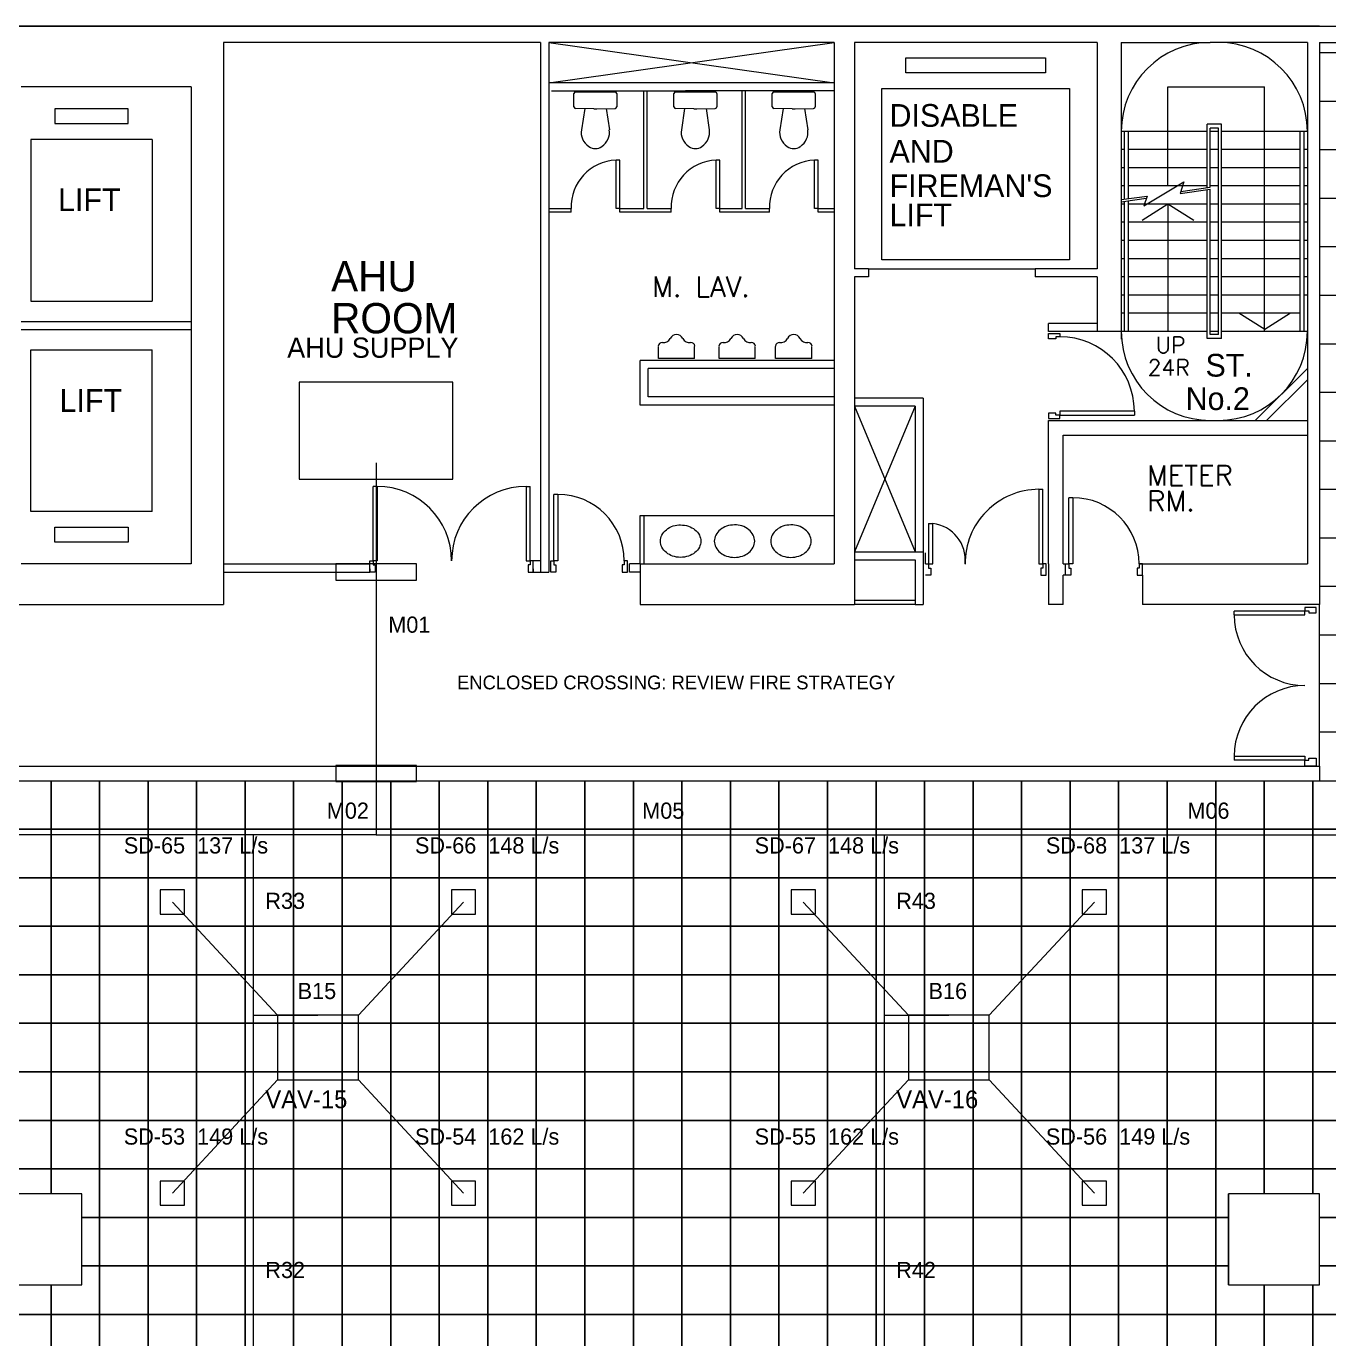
# Model space of a CAD drawing. Header units: millimetres. Extents: x 63846 to 141574, y 12149 to 46142.
# Drawn here: x 79220 to 95324, y 29696 to 45926 of the extents above; entities that cross this region are included whole.
import ezdxf
from ezdxf.enums import TextEntityAlignment as Align

# ---------------------------------------------------------------- set-up
doc = ezdxf.new("R2010")
doc.units = ezdxf.units.MM
for name, color, linetype, lineweight in [('ARCH', 8, 'Continuous', 5), ('Ceiling Grid', 9, 'Continuous', 5), ('M-DUCT', 5, 'Continuous', 40), ('M-DUCT-TEXT', 5, 'Continuous', 18), ('M-FLEX', 3, 'Continuous', 18), ('M-REVIEW', 1, 'Continuous', 30), ('M-SUP-DIFF', 5, 'Continuous', 30), ('M-TEXT', 7, 'Continuous', 18), ('M-VAV', 6, 'Continuous', 30)]:
    doc.layers.add(name, color=color, linetype=linetype, lineweight=lineweight)
doc.styles.add('20S', font='SIMPLEX.shx', dxfattribs={"height": 200})
doc.styles.add('25S', font='simplex', dxfattribs={"height": 250})

# ---------------------------------------------------------------- blocks, each defined once
blk = doc.blocks.new('*U26')
at = {"layer": 'Ceiling Grid', "lineweight": 15}
blk.add_line((258, 0), (-258, 0), dxfattribs=at)
blk = doc.blocks.new('*U27')
at = {"layer": 'Ceiling Grid', "color": 0, "linetype": 'ByBlock', "lineweight": -2, "transparency": 16777216}
for p in [(0, 8400), (0, 7800), (0, 7200), (0, 6600), (0, 6000), (0, 5400), (0, 4800), (0, 4200), (0, 3600), (0, 3000), (0, 2400), (0, 1800), (0, 1200), (0, 600), (0, 0)]:
    blk.add_blockref('*U26', p, dxfattribs=at)

msp = doc.modelspace()

# ---------------------------------------------------------------- linework, layer by layer
at = {"layer": 'ARCH', "lineweight": 15}
for p, q in [((95209, 45926), (64346, 45926)), ((64346, 45926), (109346, 45926)), ((85579, 45726), (81659, 45726)), ((95209, 45726), (108221, 45726)), ((92070, 39136), (92040, 39136)), ((95209, 36776), (95209, 36596)), ((79908, 31488), (78783, 31488)), ((79908, 30363), (79908, 31488)), ((94084, 30363), (94084, 31488)), ((78783, 30363), (79908, 30363))]:
    msp.add_line(p, q, dxfattribs=at)
at = {"layer": 'ARCH', "linetype": 'ByBlock', "lineweight": 9}
for p, q in [((81659, 45726), (81659, 38776)), ((85579, 45726), (85579, 39176)), ((85679, 45726), (89209, 45226)), ((85679, 45226), (89209, 45726)), ((89209, 45726), (85679, 45726)), ((85679, 45726), (85679, 39176)), ((89209, 45726), (89209, 39276)), ((89459, 45726), (89459, 42926)), ((92459, 45726), (89459, 45726)), ((92459, 45726), (92459, 42926)), ((92759, 45726), (92759, 42056)), ((92759, 45726), (93859, 45726)), ((95059, 45726), (93859, 45726)), ((95059, 45726), (95059, 39276)), ((95209, 45726), (95209, 38776)), ((90096, 45535), (91822, 45535)), ((90096, 45350), (90096, 45535)), ((91822, 45535), (91822, 45350)), ((91822, 45350), (90096, 45350)), ((81259, 45176), (79159, 45176)), ((81259, 45176), (79159, 45176)), ((81259, 45176), (81259, 39276)), ((89209, 45226), (85679, 45226)), ((85714, 45126), (87369, 45126)), ((86856, 43671), (86856, 45126)), ((86896, 43671), (86896, 45126)), ((89209, 45126), (87369, 45126)), ((88073, 43671), (88073, 45126)), ((88113, 43671), (88113, 45126)), ((89799, 43036), (89799, 45154)), ((89799, 45154), (92119, 45154)), ((92119, 45154), (92119, 43036)), ((93334, 43951), (93334, 45176)), ((93334, 45176), (94528, 45176)), ((94528, 42151), (94528, 45176)), ((80480, 44906), (79574, 44906)), ((79574, 44906), (79574, 44721)), ((80480, 44721), (80480, 44906)), ((79574, 44721), (80480, 44721)), ((93821, 43929), (93821, 44714)), ((93997, 44714), (93821, 44714)), ((93859, 43934), (93859, 44664)), ((93959, 44664), (93859, 44664)), ((93959, 42113), (93959, 44664)), ((93997, 42063), (93997, 44714)), ((79277, 44526), (79277, 42526)), ((80777, 44526), (79277, 44526)), ((80777, 44526), (80777, 42526)), ((93821, 44626), (92759, 44626)), ((92797, 43787), (92797, 44626)), ((92847, 43794), (92847, 44626)), ((93959, 44626), (93859, 44626)), ((95059, 44626), (93997, 44626)), ((94971, 42151), (94971, 44626)), ((95021, 42151), (95021, 44626)), ((95059, 44626), (95059, 44626)), ((92797, 44401), (92759, 44401)), ((93821, 44401), (92847, 44401)), ((93959, 44401), (93859, 44401)), ((94971, 44401), (93997, 44401)), ((95059, 44401), (95021, 44401)), ((86513, 43671), (86513, 44271)), ((86558, 44271), (86513, 44271)), ((86558, 43671), (86558, 44271)), ((87749, 43671), (87749, 44271)), ((87794, 44271), (87749, 44271)), ((87794, 43671), (87794, 44271)), ((88966, 43671), (88966, 44271)), ((89011, 44271), (88966, 44271)), ((89011, 43671), (89011, 44271)), ((92797, 44176), (92759, 44176)), ((93821, 44176), (92847, 44176)), ((93959, 44176), (93859, 44176)), ((94971, 44176), (93997, 44176)), ((95059, 44176), (95021, 44176)), ((93037, 43705), (93533, 44000)), ((93533, 44000), (93485, 43857)), ((92797, 43951), (92759, 43951)), ((92759, 43782), (93077, 43826)), ((93821, 43951), (92847, 43951)), ((93077, 43826), (93037, 43705)), ((93485, 43857), (93859, 43909)), ((93494, 43883), (93859, 43934)), ((93821, 42063), (93821, 43903)), ((93959, 43951), (93859, 43951)), ((93859, 42113), (93859, 43909)), ((94971, 43951), (93997, 43951)), ((95059, 43951), (95021, 43951)), ((85679, 43671), (85958, 43671)), ((85958, 43626), (85958, 43671)), ((86558, 43671), (86513, 43671)), ((86558, 43671), (86856, 43671)), ((86558, 43626), (86558, 43671)), ((86896, 43671), (87194, 43671)), ((87194, 43626), (87194, 43671)), ((87794, 43671), (87749, 43671)), ((87794, 43671), (88073, 43671)), ((87794, 43626), (87794, 43671)), ((88113, 43671), (88411, 43671)), ((88411, 43626), (88411, 43671)), ((89011, 43671), (88966, 43671)), ((89011, 43671), (89209, 43671)), ((89011, 43626), (89011, 43671)), ((92759, 43756), (93068, 43799)), ((92797, 43726), (92759, 43726)), ((92797, 42151), (92797, 43762)), ((92847, 42151), (92847, 43768)), ((93821, 43726), (92847, 43726)), ((93334, 43726), (93334, 42151)), ((93959, 43726), (93859, 43726)), ((94971, 43726), (93997, 43726)), ((95059, 43726), (95021, 43726)), ((85958, 43626), (85679, 43626)), ((87194, 43626), (86558, 43626)), ((88411, 43626), (87794, 43626)), ((89209, 43626), (89011, 43626)), ((92797, 43501), (92759, 43501)), ((93821, 43501), (92847, 43501)), ((93959, 43501), (93859, 43501)), ((94971, 43501), (93997, 43501)), ((95059, 43501), (95021, 43501)), ((92797, 43276), (92759, 43276)), ((93821, 43276), (92847, 43276)), ((93959, 43276), (93859, 43276)), ((94971, 43276), (93997, 43276)), ((95059, 43276), (95021, 43276)), ((92119, 43036), (89799, 43036)), ((92797, 43051), (92759, 43051)), ((93821, 43051), (92847, 43051)), ((93959, 43051), (93859, 43051)), ((94971, 43051), (93997, 43051)), ((95059, 43051), (95021, 43051)), ((89634, 42926), (89459, 42926)), ((89634, 42926), (91694, 42926)), ((89634, 42926), (89634, 42826)), ((92459, 42926), (91694, 42926)), ((91694, 42926), (91694, 42826)), ((89459, 42826), (89459, 38776)), ((89634, 42826), (89459, 42826)), ((92459, 42826), (91694, 42826)), ((92459, 42826), (92459, 42151)), ((92797, 42826), (92759, 42826)), ((93821, 42826), (92847, 42826)), ((93959, 42826), (93859, 42826)), ((94971, 42826), (93997, 42826)), ((95059, 42826), (95021, 42826)), ((79277, 42526), (80777, 42526)), ((92797, 42601), (92759, 42601)), ((93821, 42601), (92847, 42601)), ((93959, 42601), (93859, 42601)), ((94971, 42601), (93997, 42601)), ((95059, 42601), (95021, 42601)), ((92797, 42376), (92759, 42376)), ((93821, 42376), (92847, 42376)), ((93959, 42376), (93859, 42376)), ((94971, 42376), (93997, 42376)), ((79159, 42276), (81259, 42276)), ((92459, 42251), (91860, 42251)), ((91860, 42151), (91860, 42251)), ((79159, 42176), (81259, 42176)), ((81259, 42176), (81259, 39476)), ((92459, 42151), (91860, 42151)), ((92759, 42151), (92459, 42151)), ((93821, 42151), (92759, 42151)), ((93997, 42063), (93821, 42063)), ((93959, 42151), (93859, 42151)), ((93959, 42113), (93859, 42113)), ((95059, 42151), (93997, 42151)), ((79277, 39926), (79277, 41926)), ((79277, 41926), (80777, 41926)), ((80777, 39926), (80777, 41926)), ((89209, 41792), (86809, 41792)), ((86809, 41242), (86809, 41792)), ((89209, 41692), (86909, 41692)), ((86909, 41342), (86909, 41692)), ((94415, 41051), (95059, 41695)), ((94556, 41051), (95059, 41554)), ((89209, 41242), (86809, 41242)), ((89209, 41342), (86909, 41342)), ((90309, 41326), (89459, 41326)), ((89459, 41226), (90209, 39426)), ((90209, 41226), (89459, 39426)), ((90209, 41226), (89459, 41226)), ((90209, 41226), (90209, 39426)), ((90309, 41326), (90309, 39226)), ((91860, 41051), (95059, 41051)), ((91860, 40871), (91860, 41051)), ((91860, 39276), (91860, 40871)), ((92040, 40871), (95059, 40871)), ((92040, 39276), (92040, 40871)), ((83509, 39316), (83509, 40236)), ((83559, 40236), (83509, 40236)), ((83559, 40236), (83559, 39316)), ((85399, 40236), (85399, 39316)), ((85399, 40236), (85449, 40236)), ((85449, 39316), (85449, 40236)), ((91739, 40201), (91739, 39276)), ((91739, 40201), (91789, 40201)), ((91789, 39276), (91789, 40201)), ((80777, 39926), (79277, 39926)), ((86809, 39876), (89209, 39876)), ((86809, 39276), (86809, 39876)), ((86859, 39276), (86859, 39876)), ((90377, 39776), (90377, 39276)), ((90377, 39776), (90427, 39776)), ((90427, 39276), (90427, 39776)), ((79574, 39730), (80480, 39730)), ((79574, 39545), (79574, 39730)), ((80480, 39730), (80480, 39545)), ((80480, 39545), (79574, 39545)), ((83469, 39316), (83509, 39316)), ((83469, 39176), (83469, 39316)), ((83469, 39301), (83469, 39301)), ((83509, 39316), (83509, 39266)), ((83559, 39316), (83509, 39316)), ((85399, 39316), (85449, 39316)), ((85579, 39316), (85449, 39316)), ((85449, 39316), (85449, 39266)), ((85489, 39176), (85489, 39316)), ((85489, 39301), (85489, 39301)), ((89459, 39426), (90309, 39426)), ((89459, 39326), (90209, 39326)), ((90209, 39326), (90209, 38776)), ((90309, 39326), (90309, 38776)), ((90337, 39276), (90337, 39416)), ((81259, 39276), (79159, 39276)), ((81659, 39276), (83469, 39276)), ((81659, 39176), (83469, 39176)), ((83469, 39216), (83469, 39176)), ((83534, 39176), (83469, 39176)), ((83509, 39266), (83534, 39266)), ((83534, 39266), (83534, 39176)), ((85449, 39266), (85424, 39266)), ((85424, 39266), (85424, 39176)), ((85424, 39176), (85489, 39176)), ((85489, 39216), (85489, 39176)), ((85579, 39176), (85679, 39176)), ((86809, 39276), (86679, 39276)), ((86679, 39176), (86679, 39276)), ((86809, 39176), (86679, 39176)), ((86809, 39276), (89209, 39276)), ((86809, 39276), (86809, 38776)), ((90337, 39276), (90377, 39276)), ((90402, 39136), (90337, 39136)), ((90377, 39276), (90427, 39276)), ((90377, 39276), (90377, 39226)), ((90377, 39226), (90402, 39226)), ((90402, 39226), (90402, 39136)), ((91739, 39276), (91789, 39276)), ((91764, 39226), (91764, 39136)), ((91789, 39226), (91764, 39226)), ((91764, 39136), (91829, 39136)), ((91829, 39276), (91789, 39276)), ((91789, 39276), (91789, 39226)), ((91829, 39136), (91829, 39276)), ((91860, 39276), (91860, 38926)), ((91860, 39276), (91860, 38776)), ((92040, 39276), (92110, 39276)), ((92040, 39276), (92090, 39276)), ((92040, 38776), (92040, 39136)), ((92980, 39276), (95059, 39276)), ((93020, 39136), (93020, 38776)), ((90209, 38826), (89459, 38826)), ((79009, 38776), (81659, 38776)), ((86809, 38776), (89459, 38776)), ((90209, 38776), (89459, 38776)), ((90209, 38776), (90309, 38776)), ((92040, 38776), (91860, 38776)), ((95209, 38776), (93020, 38776)), ((95029, 38694), (94155, 38694)), ((94155, 38647), (94155, 38694)), ((94155, 38647), (95029, 38647)), ((95029, 38737), (95029, 38697)), ((95169, 38737), (95029, 38737)), ((95029, 38697), (95079, 38697)), ((95029, 38647), (95029, 38697)), ((95044, 38737), (95044, 38737)), ((95079, 38697), (95079, 38672)), ((95079, 38672), (95169, 38672)), ((95169, 38672), (95169, 38737)), ((94155, 36899), (95029, 36899)), ((94155, 36899), (94155, 36851)), ((95029, 36851), (94155, 36851)), ((95029, 36901), (95029, 36851)), ((95029, 36776), (95029, 36851)), ((95029, 36851), (95079, 36851)), ((95079, 36851), (95079, 36876)), ((95079, 36876), (95169, 36876)), ((95169, 36876), (95169, 36776)), ((78453, 36776), (95209, 36776)), ((95169, 36776), (95029, 36776)), ((95044, 36776), (95044, 36776)), ((95169, 36776), (95209, 36776)), ((78453, 36596), (95209, 36596))]:
    msp.add_line(p, q, dxfattribs=at)
at = {"layer": 'ARCH', "lineweight": 9}
for p, q in [((85991, 44929), (85991, 45094)), ((86011, 45114), (86501, 45114)), ((86521, 45094), (86521, 44929)), ((87228, 44929), (87228, 45094)), ((87248, 45114), (87738, 45114)), ((87758, 45094), (87758, 44929)), ((88444, 44929), (88444, 45094)), ((88464, 45114), (88954, 45114)), ((88974, 45094), (88974, 44929)), ((86238, 44904), (86010, 44909)), ((86124, 44907), (86083, 44644)), ((86274, 44904), (86501, 44909)), ((86388, 44907), (86429, 44644)), ((87475, 44904), (87247, 44909)), ((87360, 44907), (87320, 44644)), ((87510, 44904), (87738, 44909)), ((87625, 44907), (87665, 44644)), ((88691, 44904), (88464, 44909)), ((88577, 44907), (88536, 44644)), ((88727, 44904), (88955, 44909)), ((88841, 44907), (88882, 44644)), ((93334, 43726), (93015, 43525)), ((93654, 43525), (93334, 43726)), ((94213, 42380), (94532, 42180)), ((94532, 42180), (94852, 42380)), ((91860, 42061), (91860, 42126)), ((91860, 42126), (92000, 42126)), ((91950, 42061), (91860, 42061)), ((91950, 42086), (91950, 42061)), ((92000, 42086), (91950, 42086)), ((92000, 42126), (92000, 42086)), ((87035, 41816), (87035, 41966)), ((87484, 41816), (87484, 41966)), ((87785, 41816), (87785, 41966)), ((88234, 41816), (88234, 41966)), ((88485, 41816), (88485, 41966)), ((88934, 41816), (88934, 41966)), ((87484, 41816), (87035, 41816)), ((88234, 41816), (87785, 41816)), ((88934, 41816), (88485, 41816)), ((91860, 41141), (91860, 41076)), ((91950, 41141), (91860, 41141)), ((91860, 41076), (92000, 41076)), ((91950, 41116), (91950, 41141)), ((92000, 41116), (91950, 41116)), ((92000, 41166), (92000, 41116)), ((92920, 41166), (92000, 41166)), ((92000, 41116), (92920, 41116)), ((92000, 41076), (92000, 41116)), ((92920, 41166), (92920, 41116)), ((85744, 39316), (85744, 40136)), ((85794, 40136), (85744, 40136)), ((85794, 40136), (85794, 39316)), ((92110, 39276), (92110, 40096)), ((92160, 40096), (92110, 40096)), ((92160, 40096), (92160, 39276)), ((85704, 39316), (85744, 39316)), ((85704, 39176), (85704, 39316)), ((85744, 39316), (85744, 39266)), ((85794, 39316), (85744, 39316)), ((86654, 39316), (86614, 39316)), ((86614, 39316), (86614, 39266)), ((86654, 39176), (86654, 39316)), ((85489, 39176), (85579, 39176)), ((85769, 39176), (85704, 39176)), ((85744, 39266), (85769, 39266)), ((85769, 39266), (85769, 39176)), ((86614, 39266), (86589, 39266)), ((86589, 39266), (86589, 39176)), ((86589, 39176), (86654, 39176)), ((92070, 39276), (92110, 39276)), ((92070, 39136), (92070, 39276)), ((92135, 39136), (92070, 39136)), ((92110, 39276), (92110, 39226)), ((92160, 39276), (92110, 39276)), ((92110, 39226), (92135, 39226)), ((92135, 39226), (92135, 39136)), ((92980, 39226), (92955, 39226)), ((92955, 39226), (92955, 39136)), ((92955, 39136), (93020, 39136)), ((93020, 39276), (92980, 39276)), ((92980, 39276), (92980, 39226)), ((93020, 39136), (93020, 39276))]:
    msp.add_line(p, q, dxfattribs=at)
at = {"layer": 'ARCH', "linetype": 'Continuous', "lineweight": 9}
for points in [[(87061, 39559, -0.119639), (87079, 39633, -0.104884), (87134, 39700, -0.089094), (87220, 39747, -0.096836), (87310, 39759, -0.080438), (87408, 39743, -0.089094), (87487, 39700, -0.104884), (87542, 39633, -0.119639), (87560, 39559, -0.119639), (87542, 39484, -0.104884), (87487, 39417, -0.089094), (87408, 39374, -0.080438), (87310, 39358, -0.080438), (87212, 39374, -0.089094), (87134, 39417, -0.104884), (87079, 39484, -0.119639)], [(88226, 39559, 0.119639), (88208, 39633, 0.104884), (88153, 39700, 0.089094), (88067, 39747, 0.096836), (87977, 39759, 0.080438), (87879, 39743, 0.089094), (87800, 39700, 0.104884), (87745, 39633, 0.119639), (87727, 39559, 0.119639), (87745, 39484, 0.104884), (87800, 39417, 0.089094), (87879, 39374, 0.080438), (87977, 39358, 0.080438), (88075, 39374, 0.089094), (88153, 39417, 0.104884), (88208, 39484, 0.119639)], [(88924, 39559, 0.119639), (88906, 39633, 0.104884), (88851, 39700, 0.089094), (88764, 39747, 0.096836), (88674, 39759, 0.080438), (88576, 39743, 0.089094), (88498, 39700, 0.104884), (88443, 39633, 0.119639), (88425, 39559, 0.119639), (88443, 39484, 0.104884), (88498, 39417, 0.089094), (88576, 39374, 0.080438), (88674, 39358, 0.080438), (88772, 39374, 0.089094), (88851, 39417, 0.104884), (88906, 39484, 0.119639)]]:
    msp.add_lwpolyline(points, format="xyb", close=True, dxfattribs=at)
at = {"layer": 'ARCH', "lineweight": 15}
msp.add_lwpolyline([(94084, 30363), (95209, 30363), (95209, 31488), (94084, 31488)], close=True, dxfattribs=at)
at = {"layer": 'ARCH', "linetype": 'ByBlock', "lineweight": 9}
for centre, radius, start, end in [((93859, 44626), 1100, 90, 180), ((93959, 44626), 1100, 0, 90), ((86535, 43693), 578, 92.2312, 182.2312), ((87772, 43693), 578, 92.2312, 182.2312), ((88988, 43693), 578, 92.2312, 182.2312), ((93859, 42151), 1100, 180, 270), ((93959, 42151), 1100, 270, 0), ((83559, 39316), 920, 0, 90), ((85399, 39316), 920, 90, 180), ((91744, 39283), 917, 90.3403, 180.4706), ((90377, 39326), 453, 353.6598, 83.6598), ((95029, 38647), 874, 180, 270), ((95029, 36899), 874, 90, 180)]:
    msp.add_arc(centre, radius, start, end, dxfattribs=at)
at = {"layer": 'ARCH', "lineweight": 9}
for centre, radius, start, end in [((86011, 45094), 20, 90, 180), ((86501, 45094), 20, 0, 90), ((87248, 45094), 20, 90, 180), ((87738, 45094), 20, 0, 90), ((88464, 45094), 20, 90, 180), ((88954, 45094), 20, 0, 90), ((86011, 44929), 20, 180, 268.7241), ((86256, 45704), 800, 268.7241, 271.2759), ((86501, 44929), 20, 271.2759, 0), ((87248, 44929), 20, 180, 268.7241), ((87493, 45704), 800, 268.7241, 271.2759), ((87738, 44929), 20, 271.2759, 0), ((88464, 44929), 20, 180, 268.7241), ((88709, 45704), 800, 268.7241, 271.2759), ((88954, 44929), 20, 271.2759, 0), ((86281, 44613), 200, 171.1648, 203.6716), ((86231, 44613), 200, 336.3284, 8.8352), ((87517, 44613), 200, 171.1648, 203.6716), ((87468, 44613), 200, 336.3284, 8.8352), ((88734, 44613), 200, 171.1648, 203.6716), ((88685, 44613), 200, 336.3284, 8.8352), ((86304, 44623), 226, 203.6716, 234.991), ((86207, 44623), 226, 305.009, 336.3284), ((87541, 44623), 226, 203.6716, 234.991), ((87444, 44623), 226, 305.009, 336.3284), ((88758, 44623), 226, 203.6716, 234.991), ((88661, 44623), 226, 305.009, 336.3284), ((86256, 44564), 150, 237.7003, 302.2997), ((87493, 44564), 150, 237.7003, 302.2997), ((88709, 44564), 150, 237.7003, 302.2997), ((87098, 42111), 96.8, 261.8449, 330.168), ((87262, 42028), 87, 91.5462, 155.8097), ((87257, 42028), 87, 24.1903, 88.4538), ((87420, 42111), 96.8, 209.832, 278.1551), ((87848, 42111), 96.8, 261.8449, 330.168), ((88012, 42028), 87, 91.5462, 155.8097), ((88007, 42028), 87, 24.1903, 88.4538), ((88170, 42111), 96.8, 209.832, 278.1551), ((88548, 42111), 96.8, 261.8449, 330.168), ((88712, 42028), 87, 91.5462, 155.8097), ((88707, 42028), 87, 24.1903, 88.4538), ((88870, 42111), 96.8, 209.832, 278.1551), ((92000, 41166), 920, 0, 90), ((87083, 41966), 49.3, 88.0635, 174.9796), ((87436, 41966), 49.3, 5.0204, 91.9365), ((87833, 41966), 49.3, 88.0635, 174.9796), ((88186, 41966), 49.3, 5.0204, 91.9365), ((88533, 41966), 49.3, 88.0635, 174.9796), ((88886, 41966), 49.3, 5.0204, 91.9365), ((85794, 39316), 820, 0, 90), ((92160, 39276), 820, 0, 90)]:
    msp.add_arc(centre, radius, start, end, dxfattribs=at)
at = {"layer": 'Ceiling Grid', "lineweight": 15}
msp.add_line((95209, 36776), (95209, 38776), dxfattribs=at)
for points in [[(78926, 36596), (79526, 36596), (79526, 35996), (78926, 35996)], [(79526, 36596), (80126, 36596), (80126, 35996), (79526, 35996)], [(80126, 36596), (80726, 36596), (80726, 35996), (80126, 35996)], [(80726, 36596), (81326, 36596), (81326, 35996), (80726, 35996)], [(81326, 36596), (81926, 36596), (81926, 35996), (81326, 35996)], [(81926, 36596), (82526, 36596), (82526, 35996), (81926, 35996)], [(82526, 36596), (83126, 36596), (83126, 35996), (82526, 35996)], [(83126, 36596), (83726, 36596), (83726, 35996), (83126, 35996)], [(83726, 36596), (84326, 36596), (84326, 35996), (83726, 35996)], [(84326, 36596), (84926, 36596), (84926, 35996), (84326, 35996)], [(84926, 36596), (85526, 36596), (85526, 35996), (84926, 35996)], [(85526, 36596), (86126, 36596), (86126, 35996), (85526, 35996)], [(86126, 36596), (86726, 36596), (86726, 35996), (86126, 35996)], [(86726, 36596), (87326, 36596), (87326, 35996), (86726, 35996)], [(87326, 36596), (87926, 36596), (87926, 35996), (87326, 35996)], [(87926, 36596), (88526, 36596), (88526, 35996), (87926, 35996)], [(88526, 36596), (89126, 36596), (89126, 35996), (88526, 35996)], [(89126, 36596), (89726, 36596), (89726, 35996), (89126, 35996)], [(89726, 36596), (90326, 36596), (90326, 35996), (89726, 35996)], [(90326, 36596), (90926, 36596), (90926, 35996), (90326, 35996)], [(90926, 36596), (91526, 36596), (91526, 35996), (90926, 35996)], [(91526, 36596), (92126, 36596), (92126, 35996), (91526, 35996)], [(92126, 36596), (92726, 36596), (92726, 35996), (92126, 35996)], [(92726, 36596), (93326, 36596), (93326, 35996), (92726, 35996)], [(93326, 36596), (93926, 36596), (93926, 35996), (93326, 35996)], [(93926, 36596), (94526, 36596), (94526, 35996), (93926, 35996)], [(94526, 36596), (95126, 36596), (95126, 35996), (94526, 35996)], [(95126, 36596), (95726, 36596), (95726, 35996), (95126, 35996)], [(78926, 35996), (79526, 35996), (79526, 35396), (78926, 35396)], [(79526, 35996), (80126, 35996), (80126, 35396), (79526, 35396)], [(80126, 35996), (80726, 35996), (80726, 35396), (80126, 35396)], [(80726, 35996), (81326, 35996), (81326, 35396), (80726, 35396)], [(81326, 35996), (81926, 35996), (81926, 35396), (81326, 35396)], [(81926, 35996), (82526, 35996), (82526, 35396), (81926, 35396)], [(82526, 35996), (83126, 35996), (83126, 35396), (82526, 35396)], [(83126, 35996), (83726, 35996), (83726, 35396), (83126, 35396)], [(83726, 35996), (84326, 35996), (84326, 35396), (83726, 35396)], [(84326, 35996), (84926, 35996), (84926, 35396), (84326, 35396)], [(84926, 35996), (85526, 35996), (85526, 35396), (84926, 35396)], [(85526, 35996), (86126, 35996), (86126, 35396), (85526, 35396)], [(86126, 35996), (86726, 35996), (86726, 35396), (86126, 35396)], [(86726, 35996), (87326, 35996), (87326, 35396), (86726, 35396)], [(87326, 35996), (87926, 35996), (87926, 35396), (87326, 35396)], [(87926, 35996), (88526, 35996), (88526, 35396), (87926, 35396)], [(88526, 35996), (89126, 35996), (89126, 35396), (88526, 35396)], [(89126, 35996), (89726, 35996), (89726, 35396), (89126, 35396)], [(89726, 35996), (90326, 35996), (90326, 35396), (89726, 35396)], [(90326, 35996), (90926, 35996), (90926, 35396), (90326, 35396)], [(90926, 35996), (91526, 35996), (91526, 35396), (90926, 35396)], [(91526, 35996), (92126, 35996), (92126, 35396), (91526, 35396)], [(92126, 35996), (92726, 35996), (92726, 35396), (92126, 35396)], [(92726, 35996), (93326, 35996), (93326, 35396), (92726, 35396)], [(93326, 35996), (93926, 35996), (93926, 35396), (93326, 35396)], [(93926, 35996), (94526, 35996), (94526, 35396), (93926, 35396)], [(94526, 35996), (95126, 35996), (95126, 35396), (94526, 35396)], [(95126, 35996), (95726, 35996), (95726, 35396), (95126, 35396)], [(78926, 35396), (79526, 35396), (79526, 34796), (78926, 34796)], [(79526, 35396), (80126, 35396), (80126, 34796), (79526, 34796)], [(80126, 35396), (80726, 35396), (80726, 34796), (80126, 34796)], [(80726, 35396), (81326, 35396), (81326, 34796), (80726, 34796)], [(81326, 35396), (81926, 35396), (81926, 34796), (81326, 34796)], [(81926, 35396), (82526, 35396), (82526, 34796), (81926, 34796)], [(82526, 35396), (83126, 35396), (83126, 34796), (82526, 34796)], [(83126, 35396), (83726, 35396), (83726, 34796), (83126, 34796)], [(83726, 35396), (84326, 35396), (84326, 34796), (83726, 34796)], [(84326, 35396), (84926, 35396), (84926, 34796), (84326, 34796)], [(84926, 35396), (85526, 35396), (85526, 34796), (84926, 34796)], [(85526, 35396), (86126, 35396), (86126, 34796), (85526, 34796)], [(86126, 35396), (86726, 35396), (86726, 34796), (86126, 34796)], [(86726, 35396), (87326, 35396), (87326, 34796), (86726, 34796)], [(87326, 35396), (87926, 35396), (87926, 34796), (87326, 34796)], [(87926, 35396), (88526, 35396), (88526, 34796), (87926, 34796)], [(88526, 35396), (89126, 35396), (89126, 34796), (88526, 34796)], [(89126, 35396), (89726, 35396), (89726, 34796), (89126, 34796)], [(89726, 35396), (90326, 35396), (90326, 34796), (89726, 34796)], [(90326, 35396), (90926, 35396), (90926, 34796), (90326, 34796)], [(90926, 35396), (91526, 35396), (91526, 34796), (90926, 34796)], [(91526, 35396), (92126, 35396), (92126, 34796), (91526, 34796)], [(92126, 35396), (92726, 35396), (92726, 34796), (92126, 34796)], [(92726, 35396), (93326, 35396), (93326, 34796), (92726, 34796)], [(93326, 35396), (93926, 35396), (93926, 34796), (93326, 34796)], [(93926, 35396), (94526, 35396), (94526, 34796), (93926, 34796)], [(94526, 35396), (95126, 35396), (95126, 34796), (94526, 34796)], [(95126, 35396), (95726, 35396), (95726, 34796), (95126, 34796)], [(78926, 34796), (79526, 34796), (79526, 34196), (78926, 34196)], [(79526, 34796), (80126, 34796), (80126, 34196), (79526, 34196)], [(80126, 34796), (80726, 34796), (80726, 34196), (80126, 34196)], [(80726, 34796), (81326, 34796), (81326, 34196), (80726, 34196)], [(81326, 34796), (81926, 34796), (81926, 34196), (81326, 34196)], [(81926, 34796), (82526, 34796), (82526, 34196), (81926, 34196)], [(82526, 34796), (83126, 34796), (83126, 34196), (82526, 34196)], [(83126, 34796), (83726, 34796), (83726, 34196), (83126, 34196)], [(83726, 34796), (84326, 34796), (84326, 34196), (83726, 34196)], [(84326, 34796), (84926, 34796), (84926, 34196), (84326, 34196)], [(84926, 34796), (85526, 34796), (85526, 34196), (84926, 34196)], [(85526, 34796), (86126, 34796), (86126, 34196), (85526, 34196)], [(86126, 34796), (86726, 34796), (86726, 34196), (86126, 34196)], [(86726, 34796), (87326, 34796), (87326, 34196), (86726, 34196)], [(87326, 34796), (87926, 34796), (87926, 34196), (87326, 34196)], [(87926, 34796), (88526, 34796), (88526, 34196), (87926, 34196)], [(88526, 34796), (89126, 34796), (89126, 34196), (88526, 34196)], [(89126, 34796), (89726, 34796), (89726, 34196), (89126, 34196)], [(89726, 34796), (90326, 34796), (90326, 34196), (89726, 34196)], [(90326, 34796), (90926, 34796), (90926, 34196), (90326, 34196)], [(90926, 34796), (91526, 34796), (91526, 34196), (90926, 34196)], [(91526, 34796), (92126, 34796), (92126, 34196), (91526, 34196)], [(92126, 34796), (92726, 34796), (92726, 34196), (92126, 34196)], [(92726, 34796), (93326, 34796), (93326, 34196), (92726, 34196)], [(93326, 34796), (93926, 34796), (93926, 34196), (93326, 34196)], [(93926, 34796), (94526, 34796), (94526, 34196), (93926, 34196)], [(94526, 34796), (95126, 34796), (95126, 34196), (94526, 34196)], [(95126, 34796), (95726, 34796), (95726, 34196), (95126, 34196)], [(78926, 34196), (79526, 34196), (79526, 33596), (78926, 33596)], [(79526, 34196), (80126, 34196), (80126, 33596), (79526, 33596)], [(80126, 34196), (80726, 34196), (80726, 33596), (80126, 33596)], [(80726, 34196), (81326, 34196), (81326, 33596), (80726, 33596)], [(81326, 34196), (81926, 34196), (81926, 33596), (81326, 33596)], [(81926, 34196), (82526, 34196), (82526, 33596), (81926, 33596)], [(82526, 34196), (83126, 34196), (83126, 33596), (82526, 33596)], [(83126, 34196), (83726, 34196), (83726, 33596), (83126, 33596)], [(83726, 34196), (84326, 34196), (84326, 33596), (83726, 33596)], [(84326, 34196), (84926, 34196), (84926, 33596), (84326, 33596)], [(84926, 34196), (85526, 34196), (85526, 33596), (84926, 33596)], [(85526, 34196), (86126, 34196), (86126, 33596), (85526, 33596)], [(86126, 34196), (86726, 34196), (86726, 33596), (86126, 33596)], [(86726, 34196), (87326, 34196), (87326, 33596), (86726, 33596)], [(87326, 34196), (87926, 34196), (87926, 33596), (87326, 33596)], [(87926, 34196), (88526, 34196), (88526, 33596), (87926, 33596)], [(88526, 34196), (89126, 34196), (89126, 33596), (88526, 33596)], [(89126, 34196), (89726, 34196), (89726, 33596), (89126, 33596)], [(89726, 34196), (90326, 34196), (90326, 33596), (89726, 33596)], [(90326, 34196), (90926, 34196), (90926, 33596), (90326, 33596)], [(90926, 34196), (91526, 34196), (91526, 33596), (90926, 33596)], [(91526, 34196), (92126, 34196), (92126, 33596), (91526, 33596)], [(92126, 34196), (92726, 34196), (92726, 33596), (92126, 33596)], [(92726, 34196), (93326, 34196), (93326, 33596), (92726, 33596)], [(93326, 34196), (93926, 34196), (93926, 33596), (93326, 33596)], [(93926, 34196), (94526, 34196), (94526, 33596), (93926, 33596)], [(94526, 34196), (95126, 34196), (95126, 33596), (94526, 33596)], [(95126, 34196), (95726, 34196), (95726, 33596), (95126, 33596)], [(78926, 33596), (79526, 33596), (79526, 32996), (78926, 32996)], [(79526, 33596), (80126, 33596), (80126, 32996), (79526, 32996)], [(80126, 33596), (80726, 33596), (80726, 32996), (80126, 32996)], [(80726, 33596), (81326, 33596), (81326, 32996), (80726, 32996)], [(81326, 33596), (81926, 33596), (81926, 32996), (81326, 32996)], [(81926, 33596), (82526, 33596), (82526, 32996), (81926, 32996)], [(82526, 33596), (83126, 33596), (83126, 32996), (82526, 32996)], [(83126, 33596), (83726, 33596), (83726, 32996), (83126, 32996)], [(83726, 33596), (84326, 33596), (84326, 32996), (83726, 32996)], [(84326, 33596), (84926, 33596), (84926, 32996), (84326, 32996)], [(84926, 33596), (85526, 33596), (85526, 32996), (84926, 32996)], [(85526, 33596), (86126, 33596), (86126, 32996), (85526, 32996)], [(86126, 33596), (86726, 33596), (86726, 32996), (86126, 32996)], [(86726, 33596), (87326, 33596), (87326, 32996), (86726, 32996)], [(87326, 33596), (87926, 33596), (87926, 32996), (87326, 32996)], [(87926, 33596), (88526, 33596), (88526, 32996), (87926, 32996)], [(88526, 33596), (89126, 33596), (89126, 32996), (88526, 32996)], [(89126, 33596), (89726, 33596), (89726, 32996), (89126, 32996)], [(89726, 33596), (90326, 33596), (90326, 32996), (89726, 32996)], [(90326, 33596), (90926, 33596), (90926, 32996), (90326, 32996)], [(90926, 33596), (91526, 33596), (91526, 32996), (90926, 32996)], [(91526, 33596), (92126, 33596), (92126, 32996), (91526, 32996)], [(92126, 33596), (92726, 33596), (92726, 32996), (92126, 32996)], [(92726, 33596), (93326, 33596), (93326, 32996), (92726, 32996)], [(93326, 33596), (93926, 33596), (93926, 32996), (93326, 32996)], [(93926, 33596), (94526, 33596), (94526, 32996), (93926, 32996)], [(94526, 33596), (95126, 33596), (95126, 32996), (94526, 32996)], [(95126, 33596), (95726, 33596), (95726, 32996), (95126, 32996)], [(78926, 32996), (79526, 32996), (79526, 32396), (78926, 32396)], [(79526, 32996), (80126, 32996), (80126, 32396), (79526, 32396)], [(80126, 32996), (80726, 32996), (80726, 32396), (80126, 32396)], [(80726, 32996), (81326, 32996), (81326, 32396), (80726, 32396)], [(81326, 32996), (81926, 32996), (81926, 32396), (81326, 32396)], [(81926, 32996), (82526, 32996), (82526, 32396), (81926, 32396)], [(82526, 32996), (83126, 32996), (83126, 32396), (82526, 32396)], [(83126, 32996), (83726, 32996), (83726, 32396), (83126, 32396)], [(83726, 32996), (84326, 32996), (84326, 32396), (83726, 32396)], [(84326, 32996), (84926, 32996), (84926, 32396), (84326, 32396)], [(84926, 32996), (85526, 32996), (85526, 32396), (84926, 32396)], [(85526, 32996), (86126, 32996), (86126, 32396), (85526, 32396)], [(86126, 32996), (86726, 32996), (86726, 32396), (86126, 32396)], [(86726, 32996), (87326, 32996), (87326, 32396), (86726, 32396)], [(87326, 32996), (87926, 32996), (87926, 32396), (87326, 32396)], [(87926, 32996), (88526, 32996), (88526, 32396), (87926, 32396)], [(88526, 32996), (89126, 32996), (89126, 32396), (88526, 32396)], [(89126, 32996), (89726, 32996), (89726, 32396), (89126, 32396)], [(89726, 32996), (90326, 32996), (90326, 32396), (89726, 32396)], [(90326, 32996), (90926, 32996), (90926, 32396), (90326, 32396)], [(90926, 32996), (91526, 32996), (91526, 32396), (90926, 32396)], [(91526, 32996), (92126, 32996), (92126, 32396), (91526, 32396)], [(92126, 32996), (92726, 32996), (92726, 32396), (92126, 32396)], [(92726, 32996), (93326, 32996), (93326, 32396), (92726, 32396)], [(93326, 32996), (93926, 32996), (93926, 32396), (93326, 32396)], [(93926, 32996), (94526, 32996), (94526, 32396), (93926, 32396)], [(94526, 32996), (95126, 32996), (95126, 32396), (94526, 32396)], [(95126, 32996), (95726, 32996), (95726, 32396), (95126, 32396)], [(78926, 32396), (79526, 32396), (79526, 31796), (78926, 31796)], [(79526, 32396), (80126, 32396), (80126, 31796), (79526, 31796)], [(80126, 32396), (80726, 32396), (80726, 31796), (80126, 31796)], [(80726, 32396), (81326, 32396), (81326, 31796), (80726, 31796)], [(81326, 32396), (81926, 32396), (81926, 31796), (81326, 31796)], [(81926, 32396), (82526, 32396), (82526, 31796), (81926, 31796)], [(82526, 32396), (83126, 32396), (83126, 31796), (82526, 31796)], [(83126, 32396), (83726, 32396), (83726, 31796), (83126, 31796)], [(83726, 32396), (84326, 32396), (84326, 31796), (83726, 31796)], [(84326, 32396), (84926, 32396), (84926, 31796), (84326, 31796)], [(84926, 32396), (85526, 32396), (85526, 31796), (84926, 31796)], [(85526, 32396), (86126, 32396), (86126, 31796), (85526, 31796)], [(86126, 32396), (86726, 32396), (86726, 31796), (86126, 31796)], [(86726, 32396), (87326, 32396), (87326, 31796), (86726, 31796)], [(87326, 32396), (87926, 32396), (87926, 31796), (87326, 31796)], [(87926, 32396), (88526, 32396), (88526, 31796), (87926, 31796)], [(88526, 32396), (89126, 32396), (89126, 31796), (88526, 31796)], [(89126, 32396), (89726, 32396), (89726, 31796), (89126, 31796)], [(89726, 32396), (90326, 32396), (90326, 31796), (89726, 31796)], [(90326, 32396), (90926, 32396), (90926, 31796), (90326, 31796)], [(90926, 32396), (91526, 32396), (91526, 31796), (90926, 31796)], [(91526, 32396), (92126, 32396), (92126, 31796), (91526, 31796)], [(92126, 32396), (92726, 32396), (92726, 31796), (92126, 31796)], [(92726, 32396), (93326, 32396), (93326, 31796), (92726, 31796)], [(93326, 32396), (93926, 32396), (93926, 31796), (93326, 31796)], [(93926, 32396), (94526, 32396), (94526, 31796), (93926, 31796)], [(94526, 32396), (95126, 32396), (95126, 31796), (94526, 31796)], [(95126, 32396), (95726, 32396), (95726, 31796), (95126, 31796)], [(80126, 31796), (80726, 31796), (80726, 31196), (80126, 31196)], [(80726, 31796), (81326, 31796), (81326, 31196), (80726, 31196)], [(81326, 31796), (81926, 31796), (81926, 31196), (81326, 31196)], [(81926, 31796), (82526, 31796), (82526, 31196), (81926, 31196)], [(82526, 31796), (83126, 31796), (83126, 31196), (82526, 31196)], [(83126, 31796), (83726, 31796), (83726, 31196), (83126, 31196)], [(83726, 31796), (84326, 31796), (84326, 31196), (83726, 31196)], [(84326, 31796), (84926, 31796), (84926, 31196), (84326, 31196)], [(84926, 31796), (85526, 31796), (85526, 31196), (84926, 31196)], [(85526, 31796), (86126, 31796), (86126, 31196), (85526, 31196)], [(86126, 31796), (86726, 31796), (86726, 31196), (86126, 31196)], [(86726, 31796), (87326, 31796), (87326, 31196), (86726, 31196)], [(87326, 31796), (87926, 31796), (87926, 31196), (87326, 31196)], [(87926, 31796), (88526, 31796), (88526, 31196), (87926, 31196)], [(88526, 31796), (89126, 31796), (89126, 31196), (88526, 31196)], [(89126, 31796), (89726, 31796), (89726, 31196), (89126, 31196)], [(89726, 31796), (90326, 31796), (90326, 31196), (89726, 31196)], [(90326, 31796), (90926, 31796), (90926, 31196), (90326, 31196)], [(90926, 31796), (91526, 31796), (91526, 31196), (90926, 31196)], [(91526, 31796), (92126, 31796), (92126, 31196), (91526, 31196)], [(92126, 31796), (92726, 31796), (92726, 31196), (92126, 31196)], [(92726, 31796), (93326, 31796), (93326, 31196), (92726, 31196)], [(93326, 31796), (93926, 31796), (93926, 31196), (93326, 31196)], [(80126, 31196), (80726, 31196), (80726, 30596), (80126, 30596)], [(80726, 31196), (81326, 31196), (81326, 30596), (80726, 30596)], [(81326, 31196), (81926, 31196), (81926, 30596), (81326, 30596)], [(81926, 31196), (82526, 31196), (82526, 30596), (81926, 30596)], [(82526, 31196), (83126, 31196), (83126, 30596), (82526, 30596)], [(83126, 31196), (83726, 31196), (83726, 30596), (83126, 30596)], [(83726, 31196), (84326, 31196), (84326, 30596), (83726, 30596)], [(84326, 31196), (84926, 31196), (84926, 30596), (84326, 30596)], [(84926, 31196), (85526, 31196), (85526, 30596), (84926, 30596)], [(85526, 31196), (86126, 31196), (86126, 30596), (85526, 30596)], [(86126, 31196), (86726, 31196), (86726, 30596), (86126, 30596)], [(86726, 31196), (87326, 31196), (87326, 30596), (86726, 30596)], [(87326, 31196), (87926, 31196), (87926, 30596), (87326, 30596)], [(87926, 31196), (88526, 31196), (88526, 30596), (87926, 30596)], [(88526, 31196), (89126, 31196), (89126, 30596), (88526, 30596)], [(89126, 31196), (89726, 31196), (89726, 30596), (89126, 30596)], [(89726, 31196), (90326, 31196), (90326, 30596), (89726, 30596)], [(90326, 31196), (90926, 31196), (90926, 30596), (90326, 30596)], [(90926, 31196), (91526, 31196), (91526, 30596), (90926, 30596)], [(91526, 31196), (92126, 31196), (92126, 30596), (91526, 30596)], [(92126, 31196), (92726, 31196), (92726, 30596), (92126, 30596)], [(92726, 31196), (93326, 31196), (93326, 30596), (92726, 30596)], [(93326, 31196), (93926, 31196), (93926, 30596), (93326, 30596)], [(80126, 30596), (80726, 30596), (80726, 29996), (80126, 29996)], [(80726, 30596), (81326, 30596), (81326, 29996), (80726, 29996)], [(81326, 30596), (81926, 30596), (81926, 29996), (81326, 29996)], [(81926, 30596), (82526, 30596), (82526, 29996), (81926, 29996)], [(82526, 30596), (83126, 30596), (83126, 29996), (82526, 29996)], [(83126, 30596), (83726, 30596), (83726, 29996), (83126, 29996)], [(83726, 30596), (84326, 30596), (84326, 29996), (83726, 29996)], [(84326, 30596), (84926, 30596), (84926, 29996), (84326, 29996)], [(84926, 30596), (85526, 30596), (85526, 29996), (84926, 29996)], [(85526, 30596), (86126, 30596), (86126, 29996), (85526, 29996)], [(86126, 30596), (86726, 30596), (86726, 29996), (86126, 29996)], [(86726, 30596), (87326, 30596), (87326, 29996), (86726, 29996)], [(87326, 30596), (87926, 30596), (87926, 29996), (87326, 29996)], [(87926, 30596), (88526, 30596), (88526, 29996), (87926, 29996)], [(88526, 30596), (89126, 30596), (89126, 29996), (88526, 29996)], [(89126, 30596), (89726, 30596), (89726, 29996), (89126, 29996)], [(89726, 30596), (90326, 30596), (90326, 29996), (89726, 29996)], [(90326, 30596), (90926, 30596), (90926, 29996), (90326, 29996)], [(90926, 30596), (91526, 30596), (91526, 29996), (90926, 29996)], [(91526, 30596), (92126, 30596), (92126, 29996), (91526, 29996)], [(92126, 30596), (92726, 30596), (92726, 29996), (92126, 29996)], [(92726, 30596), (93326, 30596), (93326, 29996), (92726, 29996)], [(93326, 30596), (93926, 30596), (93926, 29996), (93326, 29996)], [(78926, 29996), (79526, 29996), (79526, 29396), (78926, 29396)], [(79526, 29996), (80126, 29996), (80126, 29396), (79526, 29396)], [(80126, 29996), (80726, 29996), (80726, 29396), (80126, 29396)], [(80726, 29996), (81326, 29996), (81326, 29396), (80726, 29396)], [(81326, 29996), (81926, 29996), (81926, 29396), (81326, 29396)], [(81926, 29996), (82526, 29996), (82526, 29396), (81926, 29396)], [(82526, 29996), (83126, 29996), (83126, 29396), (82526, 29396)], [(83126, 29996), (83726, 29996), (83726, 29396), (83126, 29396)], [(83726, 29996), (84326, 29996), (84326, 29396), (83726, 29396)], [(84326, 29996), (84926, 29996), (84926, 29396), (84326, 29396)], [(84926, 29996), (85526, 29996), (85526, 29396), (84926, 29396)], [(85526, 29996), (86126, 29996), (86126, 29396), (85526, 29396)], [(86126, 29996), (86726, 29996), (86726, 29396), (86126, 29396)], [(86726, 29996), (87326, 29996), (87326, 29396), (86726, 29396)], [(87326, 29996), (87926, 29996), (87926, 29396), (87326, 29396)], [(87926, 29996), (88526, 29996), (88526, 29396), (87926, 29396)], [(88526, 29996), (89126, 29996), (89126, 29396), (88526, 29396)], [(89126, 29996), (89726, 29996), (89726, 29396), (89126, 29396)], [(89726, 29996), (90326, 29996), (90326, 29396), (89726, 29396)], [(90326, 29996), (90926, 29996), (90926, 29396), (90326, 29396)], [(90926, 29996), (91526, 29996), (91526, 29396), (90926, 29396)], [(91526, 29996), (92126, 29996), (92126, 29396), (91526, 29396)], [(92126, 29996), (92726, 29996), (92726, 29396), (92126, 29396)], [(92726, 29996), (93326, 29996), (93326, 29396), (92726, 29396)], [(93326, 29996), (93926, 29996), (93926, 29396), (93326, 29396)], [(93926, 29996), (94526, 29996), (94526, 29396), (93926, 29396)], [(94526, 29996), (95126, 29996), (95126, 29396), (94526, 29396)], [(95126, 29996), (95726, 29996), (95726, 29396), (95126, 29396)]]:
    msp.add_lwpolyline(points, close=True, dxfattribs=at)
for points in [[(78926, 31488), (78926, 31796), (79526, 31796), (79526, 31488)], [(79526, 31488), (79526, 31796), (80126, 31796), (80126, 31196), (79908, 31196)], [(94084, 31196), (93926, 31196), (93926, 31796), (94526, 31796), (94526, 31488)], [(94526, 31488), (94526, 31796), (95126, 31796), (95126, 31488)], [(95126, 31488), (95126, 31796), (95726, 31796), (95726, 31196), (95209, 31196)], [(79908, 31196), (80126, 31196), (80126, 30596), (79908, 30596)], [(94084, 30596), (93926, 30596), (93926, 31196), (94084, 31196)], [(95209, 31196), (95726, 31196), (95726, 30596), (95209, 30596)], [(79908, 30596), (80126, 30596), (80126, 29996), (79526, 29996), (79526, 30363)], [(94526, 30363), (94526, 29996), (93926, 29996), (93926, 30596), (94084, 30596)], [(95209, 30596), (95726, 30596), (95726, 29996), (95126, 29996), (95126, 30363)], [(79526, 30363), (79526, 29996), (78926, 29996), (78926, 30363)], [(95126, 30363), (95126, 29996), (94526, 29996), (94526, 30363)]]:
    msp.add_lwpolyline(points, dxfattribs=at)
at = {"layer": 'M-DUCT', "lineweight": 15}
for p, q in [((83546, 40526), (83546, 35926)), ((82026, 35926), (74826, 35926)), ((83546, 35926), (82026, 35926)), ((82026, 35926), (82026, 33696)), ((83546, 35926), (89826, 35926)), ((89826, 35926), (97026, 35926)), ((89826, 35926), (89826, 33696)), ((82026, 33696), (82826, 33696)), ((82026, 33696), (82026, 26796)), ((89826, 33696), (90626, 33696)), ((89826, 33696), (89826, 26796))]:
    msp.add_line(p, q, dxfattribs=at)
msp.add_lwpolyline([(82596, 40326), (84496, 40326), (84496, 41526), (82596, 41526)], close=True, dxfattribs=at)
at = {"layer": 'M-FLEX', "lineweight": 15}
for p, q in [((82326, 33696), (81026, 35096)), ((83326, 33696), (84626, 35096)), ((90126, 33696), (88826, 35096)), ((91126, 33696), (92426, 35096)), ((82326, 32896), (81026, 31496)), ((83326, 32896), (84626, 31496)), ((90126, 32896), (88826, 31496)), ((91126, 32896), (92426, 31496))]:
    msp.add_line(p, q, dxfattribs=at)
at = {"layer": 'M-REVIEW', "lineweight": 15}
for points in [[(83046, 39076), (84046, 39076), (84046, 39276), (83046, 39276)], [(83046, 36586), (84046, 36586), (84046, 36786), (83046, 36786)]]:
    msp.add_lwpolyline(points, close=True, dxfattribs=at)
at = {"layer": 'M-SUP-DIFF', "lineweight": 15}
for points in [[(80726, 34796), (81326, 34796), (81326, 35396), (80726, 35396)], [(84326, 34796), (84926, 34796), (84926, 35396), (84326, 35396)], [(88526, 34796), (89126, 34796), (89126, 35396), (88526, 35396)], [(92126, 34796), (92726, 34796), (92726, 35396), (92126, 35396)], [(80876, 34946), (81176, 34946), (81176, 35246), (80876, 35246)], [(84476, 34946), (84776, 34946), (84776, 35246), (84476, 35246)], [(88676, 34946), (88976, 34946), (88976, 35246), (88676, 35246)], [(92276, 34946), (92576, 34946), (92576, 35246), (92276, 35246)], [(80726, 31196), (81326, 31196), (81326, 31796), (80726, 31796)], [(84326, 31196), (84926, 31196), (84926, 31796), (84326, 31796)], [(88526, 31196), (89126, 31196), (89126, 31796), (88526, 31796)], [(92126, 31196), (92726, 31196), (92726, 31796), (92126, 31796)], [(80876, 31346), (81176, 31346), (81176, 31646), (80876, 31646)], [(84476, 31346), (84776, 31346), (84776, 31646), (84476, 31646)], [(88676, 31346), (88976, 31346), (88976, 31646), (88676, 31646)], [(92276, 31346), (92576, 31346), (92576, 31646), (92276, 31646)]]:
    msp.add_lwpolyline(points, close=True, dxfattribs=at)
at = {"layer": 'M-VAV', "lineweight": 15}
for points in [[(82326, 32896), (83326, 32896), (83326, 33696), (82326, 33696)], [(90126, 32896), (91126, 32896), (91126, 33696), (90126, 33696)]]:
    msp.add_lwpolyline(points, close=True, dxfattribs=at)

# ---------------------------------------------------------------- block references
at = {"layer": 'Ceiling Grid', "lineweight": 15}
msp.add_blockref('*U27', (95468, 37196), dxfattribs=at)

# ---------------------------------------------------------------- texts
at = {"layer": 'ARCH', "linetype": 'ByBlock', "lineweight": 9}
for s, height, p in [('DISABLE', 281.2, (89893, 44682)), ('AND', 281.2, (89893, 44239)), ("FIREMAN'S", 281.2, (89893, 43813)), ('LIFT', 281.2, (79613, 43639)), ('LIFT', 281.2, (89893, 43452)), ('AHU', 375, (82989, 42646)), ('ROOM', 375, (82989, 42128)), ('ST.', 281.2, (93800, 41593)), ('LIFT', 281.2, (79632, 41157)), ('No.2', 281.2, (93554, 41180))]:
    msp.add_text(s, height=height, dxfattribs=at).set_placement(p)
at = {"layer": 'ARCH', "linetype": 'ByBlock', "lineweight": 9, "style": '25S'}
msp.add_text('M. LAV.', height=250, dxfattribs=at).set_placement((87562, 42706), align=Align.MIDDLE)
at = {"layer": 'ARCH', "linetype": 'ByBlock', "lineweight": 9}
for s, height, style, p in [('UP', 200, '20S', (93184, 41884)), ('24R', 200, '20S', (93084, 41605)), ('METER', 250, '25S', (93076, 40246)), ('RM.', 250, '25S', (93079, 39929))]:
    msp.add_text(s, height=height, dxfattribs=dict(at, style=style)).set_placement(p)
at = {"layer": 'M-DUCT-TEXT', "lineweight": 15}
for s, p in [('M01', (83696, 38426)), ('M02', (82936, 36126)), ('M05', (86836, 36126)), ('M06', (93576, 36126)), ('R33', (82176, 35011)), ('R43', (89976, 35011)), ('B15', (82576, 33896)), ('B16', (90376, 33896)), ('R32', (82176, 30446)), ('R42', (89976, 30446))]:
    msp.add_text(s, height=200, dxfattribs=at).set_placement(p)
at = {"layer": 'M-REVIEW', "lineweight": 15}
msp.add_text('ENCLOSED CROSSING: REVIEW FIRE STRATEGY', height=170, dxfattribs=at).set_placement((84546, 37726))
at = {"layer": 'M-TEXT', "lineweight": 15}
for s, height, p in [('AHU SUPPLY', 250, (82446, 41826)), ('SD-65  137 L/s', 200, (80426, 35696)), ('SD-66  148 L/s', 200, (84026, 35696)), ('SD-67  148 L/s', 200, (88226, 35696)), ('SD-68  137 L/s', 200, (91826, 35696)), ('VAV-15', 220, (82176, 32546)), ('VAV-16', 220, (89976, 32546)), ('SD-53  149 L/s', 200, (80426, 32096)), ('SD-54  162 L/s', 200, (84026, 32096)), ('SD-55  162 L/s', 200, (88226, 32096)), ('SD-56  149 L/s', 200, (91826, 32096))]:
    msp.add_text(s, height=height, dxfattribs=at).set_placement(p)

doc.saveas('drawing.dxf')
